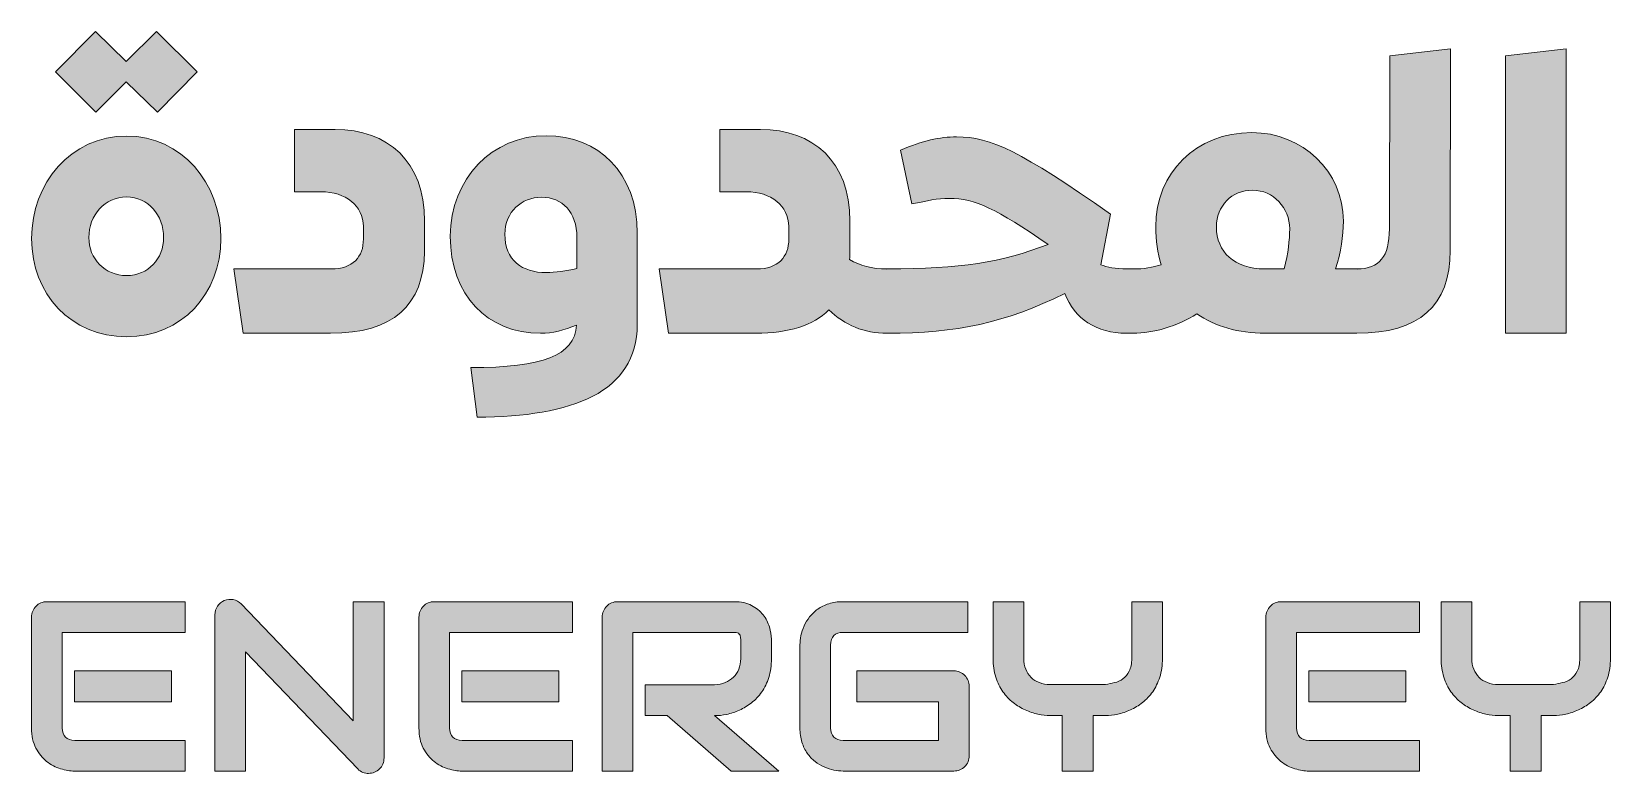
# Model space of a CAD drawing. Header units: millimetres. Extents: x 81 to 1251, y -181 to -29.
# Drawn here: x 1005.3 to 1064.4, y -120.3 to -92.5 of the extents above; entities that cross this region are included whole.
import ezdxf

# ---------------------------------------------------------------- set-up
doc = ezdxf.new("R2010")
doc.units = ezdxf.units.MM
doc.header["$MEASUREMENT"] = 0
doc.layers.add('Layer 1', color=7, linetype='Continuous', lineweight=0)

# ---------------------------------------------------------------- blocks, each defined once
blk = doc.blocks.new('Block_11')
at = {"layer": 'Layer 1', "true_color": 0x00b9ad, "transparency": 33554687}
h = blk.add_hatch(color=122, dxfattribs=at)
h.dxf.hatch_style = 2
edge = h.paths.add_edge_path()
edge.add_spline(control_points=[(1005.672, -113.878), (1005.601, -113.908), (1005.54, -113.949), (1005.489, -114.002), (1005.437, -114.055), (1005.396, -114.117), (1005.367, -114.187), (1005.337, -114.258), (1005.323, -114.333), (1005.323, -114.412), (1005.323, -114.412), (1005.323, -118.552), (1005.323, -118.552), (1005.323, -118.849), (1005.376, -119.1), (1005.484, -119.304), (1005.591, -119.509), (1005.725, -119.675), (1005.885, -119.803), (1006.046, -119.931), (1006.22, -120.023), (1006.409, -120.079), (1006.596, -120.135), (1006.77, -120.163), (1006.929, -120.163), (1006.929, -120.163), (1011.069, -120.163), (1011.069, -120.163), (1011.069, -120.163), (1011.069, -119.016), (1011.069, -119.016), (1011.069, -119.016), (1006.938, -119.016), (1006.938, -119.016), (1006.785, -119.016), (1006.669, -118.976), (1006.589, -118.896), (1006.51, -118.817), (1006.471, -118.702), (1006.471, -118.552), (1006.471, -118.552), (1006.471, -114.982), (1006.471, -114.982), (1006.471, -114.982), (1011.069, -114.982), (1011.069, -114.982), (1011.069, -114.982), (1011.069, -113.834), (1011.069, -113.834), (1011.069, -113.834), (1005.901, -113.834), (1005.901, -113.834), (1005.819, -113.834), (1005.742, -113.849), (1005.672, -113.878)], knot_values=[0, 0, 0, 0, 1, 1, 1, 2, 2, 2, 3, 3, 3, 4, 4, 4, 5, 5, 5, 6, 6, 6, 7, 7, 7, 8, 8, 8, 9, 9, 9, 10, 10, 10, 11, 11, 11, 12, 12, 12, 13, 13, 13, 14, 14, 14, 15, 15, 15, 16, 16, 16, 17, 17, 17, 18, 18, 18, 18], degree=3, periodic=0)
h = blk.add_hatch(color=122, dxfattribs=at)
h.dxf.hatch_style = 2
edge = h.paths.add_edge_path()
edge.add_spline(control_points=[(1017.353, -118.292), (1017.353, -118.292), (1013.161, -113.918), (1013.161, -113.918), (1013.079, -113.833), (1012.98, -113.779), (1012.865, -113.757), (1012.751, -113.735), (1012.639, -113.746), (1012.53, -113.79), (1012.427, -113.837), (1012.343, -113.909), (1012.276, -114.004), (1012.21, -114.1), (1012.177, -114.207), (1012.177, -114.324), (1012.177, -114.324), (1012.177, -120.163), (1012.177, -120.163), (1012.177, -120.163), (1013.325, -120.163), (1013.325, -120.163), (1013.325, -120.163), (1013.325, -115.706), (1013.325, -115.706), (1013.325, -115.706), (1017.517, -120.083), (1017.517, -120.083), (1017.573, -120.142), (1017.637, -120.185), (1017.709, -120.211), (1017.781, -120.238), (1017.853, -120.251), (1017.923, -120.251), (1018.002, -120.251), (1018.078, -120.236), (1018.148, -120.207), (1018.219, -120.178), (1018.28, -120.137), (1018.332, -120.086), (1018.383, -120.034), (1018.424, -119.973), (1018.455, -119.902), (1018.486, -119.832), (1018.501, -119.755), (1018.501, -119.673), (1018.501, -119.673), (1018.501, -113.834), (1018.501, -113.834), (1018.501, -113.834), (1017.353, -113.834), (1017.353, -113.834), (1017.353, -113.834), (1017.353, -118.292), (1017.353, -118.292)], knot_values=[0, 0, 0, 0, 1, 1, 1, 2, 2, 2, 3, 3, 3, 4, 4, 4, 5, 5, 5, 6, 6, 6, 7, 7, 7, 8, 8, 8, 9, 9, 9, 10, 10, 10, 11, 11, 11, 12, 12, 12, 13, 13, 13, 14, 14, 14, 15, 15, 15, 16, 16, 16, 17, 17, 17, 18, 18, 18, 18], degree=3, periodic=0)
h = blk.add_hatch(color=122, dxfattribs=at)
h.dxf.hatch_style = 2
edge = h.paths.add_edge_path()
edge.add_spline(control_points=[(1020.157, -113.878), (1020.086, -113.908), (1020.025, -113.949), (1019.973, -114.002), (1019.921, -114.055), (1019.881, -114.117), (1019.851, -114.187), (1019.822, -114.258), (1019.807, -114.333), (1019.807, -114.412), (1019.807, -114.412), (1019.807, -118.552), (1019.807, -118.552), (1019.807, -118.849), (1019.861, -119.1), (1019.969, -119.304), (1020.076, -119.509), (1020.21, -119.675), (1020.37, -119.803), (1020.531, -119.931), (1020.705, -120.023), (1020.893, -120.079), (1021.081, -120.135), (1021.255, -120.163), (1021.414, -120.163), (1021.414, -120.163), (1025.554, -120.163), (1025.554, -120.163), (1025.554, -120.163), (1025.554, -119.016), (1025.554, -119.016), (1025.554, -119.016), (1021.423, -119.016), (1021.423, -119.016), (1021.27, -119.016), (1021.153, -118.976), (1021.074, -118.896), (1020.995, -118.817), (1020.955, -118.702), (1020.955, -118.552), (1020.955, -118.552), (1020.955, -114.982), (1020.955, -114.982), (1020.955, -114.982), (1025.554, -114.982), (1025.554, -114.982), (1025.554, -114.982), (1025.554, -113.834), (1025.554, -113.834), (1025.554, -113.834), (1020.385, -113.834), (1020.385, -113.834), (1020.303, -113.834), (1020.226, -113.849), (1020.157, -113.878)], knot_values=[0, 0, 0, 0, 1, 1, 1, 2, 2, 2, 3, 3, 3, 4, 4, 4, 5, 5, 5, 6, 6, 6, 7, 7, 7, 8, 8, 8, 9, 9, 9, 10, 10, 10, 11, 11, 11, 12, 12, 12, 13, 13, 13, 14, 14, 14, 15, 15, 15, 16, 16, 16, 17, 17, 17, 18, 18, 18, 18], degree=3, periodic=0)
h = blk.add_hatch(color=122, dxfattribs=at)
h.dxf.hatch_style = 2
edge = h.paths.add_edge_path()
edge.add_spline(control_points=[(1031.315, -118.044), (1031.475, -118.012), (1031.634, -117.96), (1031.792, -117.888), (1031.948, -117.816), (1032.1, -117.724), (1032.243, -117.612), (1032.388, -117.5), (1032.515, -117.366), (1032.625, -117.208), (1032.735, -117.051), (1032.823, -116.869), (1032.888, -116.663), (1032.953, -116.457), (1032.985, -116.223), (1032.985, -115.961), (1032.985, -115.961), (1032.985, -115.229), (1032.985, -115.229), (1032.985, -115.088), (1032.961, -114.936), (1032.912, -114.775), (1032.864, -114.613), (1032.784, -114.462), (1032.674, -114.322), (1032.564, -114.182), (1032.42, -114.066), (1032.243, -113.973), (1032.067, -113.881), (1031.851, -113.834), (1031.595, -113.834), (1031.595, -113.834), (1027.239, -113.834), (1027.239, -113.834), (1027.157, -113.834), (1027.081, -113.849), (1027.01, -113.878), (1026.939, -113.908), (1026.878, -113.949), (1026.827, -114.002), (1026.775, -114.055), (1026.734, -114.117), (1026.705, -114.187), (1026.675, -114.258), (1026.661, -114.333), (1026.661, -114.412), (1026.661, -114.412), (1026.661, -120.163), (1026.661, -120.163), (1026.661, -120.163), (1027.809, -120.163), (1027.809, -120.163), (1027.809, -120.163), (1027.809, -114.982), (1027.809, -114.982), (1027.809, -114.982), (1031.595, -114.982), (1031.595, -114.982), (1031.618, -114.982), (1031.644, -114.983), (1031.672, -114.986), (1031.7, -114.989), (1031.726, -114.999), (1031.751, -115.015), (1031.777, -115.031), (1031.797, -115.056), (1031.813, -115.09), (1031.83, -115.124), (1031.837, -115.173), (1031.837, -115.238), (1031.837, -115.238), (1031.837, -115.961), (1031.837, -115.961), (1031.837, -116.112), (1031.814, -116.245), (1031.767, -116.361), (1031.72, -116.477), (1031.653, -116.577), (1031.566, -116.659), (1031.48, -116.741), (1031.376, -116.807), (1031.258, -116.855), (1031.138, -116.904), (1031.007, -116.934), (1030.862, -116.946), (1030.862, -116.946), (1028.267, -116.946), (1028.267, -116.946), (1028.267, -116.946), (1028.267, -118.093), (1028.267, -118.093), (1028.267, -118.093), (1029.093, -118.093), (1029.093, -118.093), (1029.093, -118.093), (1031.485, -120.163), (1031.485, -120.163), (1031.485, -120.163), (1033.259, -120.163), (1033.259, -120.163), (1033.259, -120.163), (1030.862, -118.093), (1030.862, -118.093), (1031.004, -118.093), (1031.154, -118.077), (1031.315, -118.044)], knot_values=[0, 0, 0, 0, 1, 1, 1, 2, 2, 2, 3, 3, 3, 4, 4, 4, 5, 5, 5, 6, 6, 6, 7, 7, 7, 8, 8, 8, 9, 9, 9, 10, 10, 10, 11, 11, 11, 12, 12, 12, 13, 13, 13, 14, 14, 14, 15, 15, 15, 16, 16, 16, 17, 17, 17, 18, 18, 18, 19, 19, 19, 20, 20, 20, 21, 21, 21, 22, 22, 22, 23, 23, 23, 24, 24, 24, 25, 25, 25, 26, 26, 26, 27, 27, 27, 28, 28, 28, 29, 29, 29, 30, 30, 30, 31, 31, 31, 32, 32, 32, 33, 33, 33, 34, 34, 34, 35, 35, 35, 35], degree=3, periodic=0)
h = blk.add_hatch(color=122, dxfattribs=at)
h.dxf.hatch_style = 2
edge = h.paths.add_edge_path()
edge.add_spline(control_points=[(1040.216, -116.592), (1040.165, -116.54), (1040.104, -116.498), (1040.033, -116.467), (1039.962, -116.436), (1039.885, -116.421), (1039.803, -116.421), (1039.803, -116.421), (1036.18, -116.421), (1036.18, -116.421), (1036.18, -116.421), (1036.18, -117.577), (1036.18, -117.577), (1036.18, -117.577), (1039.234, -117.577), (1039.234, -117.577), (1039.234, -117.577), (1039.234, -119.016), (1039.234, -119.016), (1039.234, -119.016), (1035.664, -119.016), (1035.664, -119.016), (1035.517, -119.016), (1035.403, -118.975), (1035.322, -118.894), (1035.241, -118.813), (1035.201, -118.699), (1035.201, -118.552), (1035.201, -118.552), (1035.201, -115.454), (1035.201, -115.454), (1035.201, -115.298), (1035.24, -115.18), (1035.32, -115.101), (1035.399, -115.021), (1035.514, -114.982), (1035.664, -114.982), (1035.664, -114.982), (1040.329, -114.982), (1040.329, -114.982), (1040.329, -114.982), (1040.329, -113.834), (1040.329, -113.834), (1040.329, -113.834), (1035.664, -113.834), (1035.664, -113.834), (1035.467, -113.834), (1035.29, -113.859), (1035.134, -113.909), (1034.978, -113.959), (1034.841, -114.026), (1034.722, -114.11), (1034.602, -114.194), (1034.501, -114.291), (1034.415, -114.399), (1034.33, -114.508), (1034.261, -114.622), (1034.207, -114.741), (1034.154, -114.86), (1034.116, -114.981), (1034.091, -115.103), (1034.066, -115.225), (1034.053, -115.339), (1034.053, -115.445), (1034.053, -115.445), (1034.053, -118.552), (1034.053, -118.552), (1034.053, -118.749), (1034.078, -118.926), (1034.128, -119.084), (1034.179, -119.241), (1034.245, -119.38), (1034.329, -119.499), (1034.413, -119.618), (1034.509, -119.719), (1034.618, -119.803), (1034.727, -119.887), (1034.841, -119.956), (1034.96, -120.008), (1035.079, -120.061), (1035.2, -120.1), (1035.322, -120.125), (1035.444, -120.15), (1035.558, -120.163), (1035.664, -120.163), (1035.664, -120.163), (1039.803, -120.163), (1039.803, -120.163), (1039.885, -120.163), (1039.962, -120.148), (1040.033, -120.119), (1040.104, -120.089), (1040.165, -120.049), (1040.216, -119.997), (1040.267, -119.946), (1040.308, -119.885), (1040.337, -119.814), (1040.367, -119.744), (1040.381, -119.667), (1040.381, -119.584), (1040.381, -119.584), (1040.381, -116.998), (1040.381, -116.998), (1040.381, -116.919), (1040.367, -116.845), (1040.337, -116.776), (1040.308, -116.707), (1040.267, -116.646), (1040.216, -116.592)], knot_values=[0, 0, 0, 0, 1, 1, 1, 2, 2, 2, 3, 3, 3, 4, 4, 4, 5, 5, 5, 6, 6, 6, 7, 7, 7, 8, 8, 8, 9, 9, 9, 10, 10, 10, 11, 11, 11, 12, 12, 12, 13, 13, 13, 14, 14, 14, 15, 15, 15, 16, 16, 16, 17, 17, 17, 18, 18, 18, 19, 19, 19, 20, 20, 20, 21, 21, 21, 22, 22, 22, 23, 23, 23, 24, 24, 24, 25, 25, 25, 26, 26, 26, 27, 27, 27, 28, 28, 28, 29, 29, 29, 30, 30, 30, 31, 31, 31, 32, 32, 32, 33, 33, 33, 34, 34, 34, 35, 35, 35, 36, 36, 36, 36], degree=3, periodic=0)
h = blk.add_hatch(color=122, dxfattribs=at)
h.dxf.hatch_style = 2
edge = h.paths.add_edge_path()
edge.add_spline(control_points=[(1046.458, -115.952), (1046.458, -116.153), (1046.428, -116.313), (1046.365, -116.434), (1046.303, -116.554), (1046.226, -116.648), (1046.132, -116.716), (1046.037, -116.784), (1045.933, -116.832), (1045.818, -116.86), (1045.703, -116.887), (1045.592, -116.91), (1045.483, -116.928), (1045.483, -116.928), (1043.413, -116.928), (1043.413, -116.928), (1043.263, -116.928), (1043.127, -116.905), (1043.005, -116.86), (1042.882, -116.814), (1042.779, -116.749), (1042.694, -116.663), (1042.608, -116.578), (1042.542, -116.476), (1042.495, -116.357), (1042.448, -116.237), (1042.425, -116.103), (1042.425, -115.952), (1042.425, -115.952), (1042.425, -113.834), (1042.425, -113.834), (1042.425, -113.834), (1041.277, -113.834), (1041.277, -113.834), (1041.277, -113.834), (1041.277, -115.952), (1041.277, -115.952), (1041.277, -116.212), (1041.311, -116.445), (1041.377, -116.652), (1041.443, -116.86), (1041.531, -117.042), (1041.641, -117.199), (1041.752, -117.357), (1041.879, -117.491), (1042.023, -117.603), (1042.167, -117.715), (1042.318, -117.807), (1042.475, -117.879), (1042.633, -117.951), (1042.792, -118.003), (1042.952, -118.036), (1043.112, -118.068), (1043.263, -118.084), (1043.404, -118.084), (1043.404, -118.084), (1043.863, -118.084), (1043.863, -118.084), (1043.863, -118.084), (1043.863, -120.163), (1043.863, -120.163), (1043.863, -120.163), (1045.019, -120.163), (1045.019, -120.163), (1045.019, -120.163), (1045.019, -118.084), (1045.019, -118.084), (1045.019, -118.084), (1045.483, -118.084), (1045.483, -118.084), (1045.624, -118.084), (1045.775, -118.068), (1045.935, -118.036), (1046.095, -118.003), (1046.254, -117.951), (1046.41, -117.879), (1046.566, -117.807), (1046.716, -117.715), (1046.862, -117.603), (1047.007, -117.491), (1047.135, -117.357), (1047.243, -117.199), (1047.353, -117.042), (1047.44, -116.86), (1047.507, -116.654), (1047.573, -116.448), (1047.606, -116.214), (1047.606, -115.952), (1047.606, -115.952), (1047.606, -113.834), (1047.606, -113.834), (1047.606, -113.834), (1046.458, -113.834), (1046.458, -113.834), (1046.458, -113.834), (1046.458, -115.952), (1046.458, -115.952)], knot_values=[0, 0, 0, 0, 1, 1, 1, 2, 2, 2, 3, 3, 3, 4, 4, 4, 5, 5, 5, 6, 6, 6, 7, 7, 7, 8, 8, 8, 9, 9, 9, 10, 10, 10, 11, 11, 11, 12, 12, 12, 13, 13, 13, 14, 14, 14, 15, 15, 15, 16, 16, 16, 17, 17, 17, 18, 18, 18, 19, 19, 19, 20, 20, 20, 21, 21, 21, 22, 22, 22, 23, 23, 23, 24, 24, 24, 25, 25, 25, 26, 26, 26, 27, 27, 27, 28, 28, 28, 29, 29, 29, 30, 30, 30, 31, 31, 31, 32, 32, 32, 32], degree=3, periodic=0)
h = blk.add_hatch(color=122, dxfattribs=at)
h.dxf.hatch_style = 2
edge = h.paths.add_edge_path()
edge.add_spline(control_points=[(1051.825, -113.878), (1051.754, -113.908), (1051.693, -113.949), (1051.642, -114.002), (1051.59, -114.055), (1051.549, -114.117), (1051.52, -114.187), (1051.49, -114.258), (1051.475, -114.333), (1051.475, -114.412), (1051.475, -114.412), (1051.475, -118.552), (1051.475, -118.552), (1051.475, -118.849), (1051.529, -119.1), (1051.637, -119.304), (1051.744, -119.509), (1051.878, -119.675), (1052.038, -119.803), (1052.199, -119.931), (1052.373, -120.023), (1052.561, -120.079), (1052.749, -120.135), (1052.923, -120.163), (1053.082, -120.163), (1053.082, -120.163), (1057.222, -120.163), (1057.222, -120.163), (1057.222, -120.163), (1057.222, -119.016), (1057.222, -119.016), (1057.222, -119.016), (1053.091, -119.016), (1053.091, -119.016), (1052.938, -119.016), (1052.821, -118.976), (1052.742, -118.896), (1052.663, -118.817), (1052.624, -118.702), (1052.624, -118.552), (1052.624, -118.552), (1052.624, -114.982), (1052.624, -114.982), (1052.624, -114.982), (1057.222, -114.982), (1057.222, -114.982), (1057.222, -114.982), (1057.222, -113.834), (1057.222, -113.834), (1057.222, -113.834), (1052.054, -113.834), (1052.054, -113.834), (1051.971, -113.834), (1051.895, -113.849), (1051.825, -113.878)], knot_values=[0, 0, 0, 0, 1, 1, 1, 2, 2, 2, 3, 3, 3, 4, 4, 4, 5, 5, 5, 6, 6, 6, 7, 7, 7, 8, 8, 8, 9, 9, 9, 10, 10, 10, 11, 11, 11, 12, 12, 12, 13, 13, 13, 14, 14, 14, 15, 15, 15, 16, 16, 16, 17, 17, 17, 18, 18, 18, 18], degree=3, periodic=0)
h = blk.add_hatch(color=122, dxfattribs=at)
h.dxf.hatch_style = 2
edge = h.paths.add_edge_path()
edge.add_spline(control_points=[(1063.21, -115.952), (1063.21, -116.153), (1063.18, -116.313), (1063.118, -116.434), (1063.055, -116.554), (1062.978, -116.648), (1062.884, -116.716), (1062.789, -116.784), (1062.685, -116.832), (1062.57, -116.86), (1062.455, -116.887), (1062.344, -116.91), (1062.235, -116.928), (1062.235, -116.928), (1060.165, -116.928), (1060.165, -116.928), (1060.015, -116.928), (1059.879, -116.905), (1059.757, -116.86), (1059.635, -116.814), (1059.531, -116.749), (1059.446, -116.663), (1059.361, -116.578), (1059.295, -116.476), (1059.247, -116.357), (1059.2, -116.237), (1059.177, -116.103), (1059.177, -115.952), (1059.177, -115.952), (1059.177, -113.834), (1059.177, -113.834), (1059.177, -113.834), (1058.029, -113.834), (1058.029, -113.834), (1058.029, -113.834), (1058.029, -115.952), (1058.029, -115.952), (1058.029, -116.212), (1058.063, -116.445), (1058.129, -116.652), (1058.195, -116.86), (1058.283, -117.042), (1058.393, -117.199), (1058.504, -117.357), (1058.631, -117.491), (1058.775, -117.603), (1058.919, -117.715), (1059.07, -117.807), (1059.227, -117.879), (1059.385, -117.951), (1059.544, -118.003), (1059.704, -118.036), (1059.864, -118.068), (1060.015, -118.084), (1060.156, -118.084), (1060.156, -118.084), (1060.615, -118.084), (1060.615, -118.084), (1060.615, -118.084), (1060.615, -120.163), (1060.615, -120.163), (1060.615, -120.163), (1061.772, -120.163), (1061.772, -120.163), (1061.772, -120.163), (1061.772, -118.084), (1061.772, -118.084), (1061.772, -118.084), (1062.235, -118.084), (1062.235, -118.084), (1062.376, -118.084), (1062.527, -118.068), (1062.687, -118.036), (1062.847, -118.003), (1063.006, -117.951), (1063.162, -117.879), (1063.318, -117.807), (1063.468, -117.715), (1063.614, -117.603), (1063.759, -117.491), (1063.887, -117.357), (1063.995, -117.199), (1064.105, -117.042), (1064.192, -116.86), (1064.259, -116.654), (1064.325, -116.448), (1064.358, -116.214), (1064.358, -115.952), (1064.358, -115.952), (1064.358, -113.834), (1064.358, -113.834), (1064.358, -113.834), (1063.21, -113.834), (1063.21, -113.834), (1063.21, -113.834), (1063.21, -115.952), (1063.21, -115.952)], knot_values=[0, 0, 0, 0, 1, 1, 1, 2, 2, 2, 3, 3, 3, 4, 4, 4, 5, 5, 5, 6, 6, 6, 7, 7, 7, 8, 8, 8, 9, 9, 9, 10, 10, 10, 11, 11, 11, 12, 12, 12, 13, 13, 13, 14, 14, 14, 15, 15, 15, 16, 16, 16, 17, 17, 17, 18, 18, 18, 19, 19, 19, 20, 20, 20, 21, 21, 21, 22, 22, 22, 23, 23, 23, 24, 24, 24, 25, 25, 25, 26, 26, 26, 27, 27, 27, 28, 28, 28, 29, 29, 29, 30, 30, 30, 31, 31, 31, 32, 32, 32, 32], degree=3, periodic=0)
h = blk.add_hatch(color=122, dxfattribs=at)
h.dxf.hatch_style = 2
h.paths.add_polyline_path([(1010.552, -117.577), (1010.552, -116.421), (1006.929, -116.421), (1006.929, -117.577)])
h = blk.add_hatch(color=122, dxfattribs=at)
h.dxf.hatch_style = 2
h.paths.add_polyline_path([(1025.037, -117.577), (1025.037, -116.421), (1021.414, -116.421), (1021.414, -117.577)])
h = blk.add_hatch(color=122, dxfattribs=at)
h.dxf.hatch_style = 2
h.paths.add_polyline_path([(1056.705, -117.577), (1056.705, -116.421), (1053.082, -116.421), (1053.082, -117.577)])
at = {"layer": 'Layer 1'}
for points in [[(1010.552, -117.577), (1010.552, -116.421), (1006.929, -116.421), (1006.929, -117.577)], [(1025.037, -117.577), (1025.037, -116.421), (1021.414, -116.421), (1021.414, -117.577)], [(1056.705, -117.577), (1056.705, -116.421), (1053.082, -116.421), (1053.082, -117.577)]]:
    blk.add_lwpolyline(points, close=True, dxfattribs=at)
for points, knots in [([(1005.672, -113.878), (1005.601, -113.908), (1005.54, -113.949), (1005.489, -114.002), (1005.437, -114.055), (1005.396, -114.117), (1005.367, -114.187), (1005.337, -114.258), (1005.323, -114.333), (1005.323, -114.412), (1005.323, -114.412), (1005.323, -118.552), (1005.323, -118.552), (1005.323, -118.849), (1005.376, -119.1), (1005.484, -119.304), (1005.591, -119.509), (1005.725, -119.675), (1005.885, -119.803), (1006.046, -119.931), (1006.22, -120.023), (1006.409, -120.079), (1006.596, -120.135), (1006.77, -120.163), (1006.929, -120.163), (1006.929, -120.163), (1011.069, -120.163), (1011.069, -120.163), (1011.069, -120.163), (1011.069, -119.016), (1011.069, -119.016), (1011.069, -119.016), (1006.938, -119.016), (1006.938, -119.016), (1006.785, -119.016), (1006.669, -118.976), (1006.589, -118.896), (1006.51, -118.817), (1006.471, -118.702), (1006.471, -118.552), (1006.471, -118.552), (1006.471, -114.982), (1006.471, -114.982), (1006.471, -114.982), (1011.069, -114.982), (1011.069, -114.982), (1011.069, -114.982), (1011.069, -113.834), (1011.069, -113.834), (1011.069, -113.834), (1005.901, -113.834), (1005.901, -113.834), (1005.819, -113.834), (1005.742, -113.849), (1005.672, -113.878)], [0, 0, 0, 0, 1, 1, 1, 2, 2, 2, 3, 3, 3, 4, 4, 4, 5, 5, 5, 6, 6, 6, 7, 7, 7, 8, 8, 8, 9, 9, 9, 10, 10, 10, 11, 11, 11, 12, 12, 12, 13, 13, 13, 14, 14, 14, 15, 15, 15, 16, 16, 16, 17, 17, 17, 18, 18, 18, 18]), ([(1017.353, -118.292), (1017.353, -118.292), (1013.161, -113.918), (1013.161, -113.918), (1013.079, -113.833), (1012.98, -113.779), (1012.865, -113.757), (1012.751, -113.735), (1012.639, -113.746), (1012.53, -113.79), (1012.427, -113.837), (1012.343, -113.909), (1012.276, -114.004), (1012.21, -114.1), (1012.177, -114.207), (1012.177, -114.324), (1012.177, -114.324), (1012.177, -120.163), (1012.177, -120.163), (1012.177, -120.163), (1013.325, -120.163), (1013.325, -120.163), (1013.325, -120.163), (1013.325, -115.706), (1013.325, -115.706), (1013.325, -115.706), (1017.517, -120.083), (1017.517, -120.083), (1017.573, -120.142), (1017.637, -120.185), (1017.709, -120.211), (1017.781, -120.238), (1017.853, -120.251), (1017.923, -120.251), (1018.002, -120.251), (1018.078, -120.236), (1018.148, -120.207), (1018.219, -120.178), (1018.28, -120.137), (1018.332, -120.086), (1018.383, -120.034), (1018.424, -119.973), (1018.455, -119.902), (1018.486, -119.832), (1018.501, -119.755), (1018.501, -119.673), (1018.501, -119.673), (1018.501, -113.834), (1018.501, -113.834), (1018.501, -113.834), (1017.353, -113.834), (1017.353, -113.834), (1017.353, -113.834), (1017.353, -118.292), (1017.353, -118.292)], [0, 0, 0, 0, 1, 1, 1, 2, 2, 2, 3, 3, 3, 4, 4, 4, 5, 5, 5, 6, 6, 6, 7, 7, 7, 8, 8, 8, 9, 9, 9, 10, 10, 10, 11, 11, 11, 12, 12, 12, 13, 13, 13, 14, 14, 14, 15, 15, 15, 16, 16, 16, 17, 17, 17, 18, 18, 18, 18]), ([(1020.157, -113.878), (1020.086, -113.908), (1020.025, -113.949), (1019.973, -114.002), (1019.921, -114.055), (1019.881, -114.117), (1019.851, -114.187), (1019.822, -114.258), (1019.807, -114.333), (1019.807, -114.412), (1019.807, -114.412), (1019.807, -118.552), (1019.807, -118.552), (1019.807, -118.849), (1019.861, -119.1), (1019.969, -119.304), (1020.076, -119.509), (1020.21, -119.675), (1020.37, -119.803), (1020.531, -119.931), (1020.705, -120.023), (1020.893, -120.079), (1021.081, -120.135), (1021.255, -120.163), (1021.414, -120.163), (1021.414, -120.163), (1025.554, -120.163), (1025.554, -120.163), (1025.554, -120.163), (1025.554, -119.016), (1025.554, -119.016), (1025.554, -119.016), (1021.423, -119.016), (1021.423, -119.016), (1021.27, -119.016), (1021.153, -118.976), (1021.074, -118.896), (1020.995, -118.817), (1020.955, -118.702), (1020.955, -118.552), (1020.955, -118.552), (1020.955, -114.982), (1020.955, -114.982), (1020.955, -114.982), (1025.554, -114.982), (1025.554, -114.982), (1025.554, -114.982), (1025.554, -113.834), (1025.554, -113.834), (1025.554, -113.834), (1020.385, -113.834), (1020.385, -113.834), (1020.303, -113.834), (1020.226, -113.849), (1020.157, -113.878)], [0, 0, 0, 0, 1, 1, 1, 2, 2, 2, 3, 3, 3, 4, 4, 4, 5, 5, 5, 6, 6, 6, 7, 7, 7, 8, 8, 8, 9, 9, 9, 10, 10, 10, 11, 11, 11, 12, 12, 12, 13, 13, 13, 14, 14, 14, 15, 15, 15, 16, 16, 16, 17, 17, 17, 18, 18, 18, 18]), ([(1031.315, -118.044), (1031.475, -118.012), (1031.634, -117.96), (1031.792, -117.888), (1031.948, -117.816), (1032.1, -117.724), (1032.243, -117.612), (1032.388, -117.5), (1032.515, -117.366), (1032.625, -117.208), (1032.735, -117.051), (1032.823, -116.869), (1032.888, -116.663), (1032.953, -116.457), (1032.985, -116.223), (1032.985, -115.961), (1032.985, -115.961), (1032.985, -115.229), (1032.985, -115.229), (1032.985, -115.088), (1032.961, -114.936), (1032.912, -114.775), (1032.864, -114.613), (1032.784, -114.462), (1032.674, -114.322), (1032.564, -114.182), (1032.42, -114.066), (1032.243, -113.973), (1032.067, -113.881), (1031.851, -113.834), (1031.595, -113.834), (1031.595, -113.834), (1027.239, -113.834), (1027.239, -113.834), (1027.157, -113.834), (1027.081, -113.849), (1027.01, -113.878), (1026.939, -113.908), (1026.878, -113.949), (1026.827, -114.002), (1026.775, -114.055), (1026.734, -114.117), (1026.705, -114.187), (1026.675, -114.258), (1026.661, -114.333), (1026.661, -114.412), (1026.661, -114.412), (1026.661, -120.163), (1026.661, -120.163), (1026.661, -120.163), (1027.809, -120.163), (1027.809, -120.163), (1027.809, -120.163), (1027.809, -114.982), (1027.809, -114.982), (1027.809, -114.982), (1031.595, -114.982), (1031.595, -114.982), (1031.618, -114.982), (1031.644, -114.983), (1031.672, -114.986), (1031.7, -114.989), (1031.726, -114.999), (1031.751, -115.015), (1031.777, -115.031), (1031.797, -115.056), (1031.813, -115.09), (1031.83, -115.124), (1031.837, -115.173), (1031.837, -115.238), (1031.837, -115.238), (1031.837, -115.961), (1031.837, -115.961), (1031.837, -116.112), (1031.814, -116.245), (1031.767, -116.361), (1031.72, -116.477), (1031.653, -116.577), (1031.566, -116.659), (1031.48, -116.741), (1031.376, -116.807), (1031.258, -116.855), (1031.138, -116.904), (1031.007, -116.934), (1030.862, -116.946), (1030.862, -116.946), (1028.267, -116.946), (1028.267, -116.946), (1028.267, -116.946), (1028.267, -118.093), (1028.267, -118.093), (1028.267, -118.093), (1029.093, -118.093), (1029.093, -118.093), (1029.093, -118.093), (1031.485, -120.163), (1031.485, -120.163), (1031.485, -120.163), (1033.259, -120.163), (1033.259, -120.163), (1033.259, -120.163), (1030.862, -118.093), (1030.862, -118.093), (1031.004, -118.093), (1031.154, -118.077), (1031.315, -118.044)], [0, 0, 0, 0, 1, 1, 1, 2, 2, 2, 3, 3, 3, 4, 4, 4, 5, 5, 5, 6, 6, 6, 7, 7, 7, 8, 8, 8, 9, 9, 9, 10, 10, 10, 11, 11, 11, 12, 12, 12, 13, 13, 13, 14, 14, 14, 15, 15, 15, 16, 16, 16, 17, 17, 17, 18, 18, 18, 19, 19, 19, 20, 20, 20, 21, 21, 21, 22, 22, 22, 23, 23, 23, 24, 24, 24, 25, 25, 25, 26, 26, 26, 27, 27, 27, 28, 28, 28, 29, 29, 29, 30, 30, 30, 31, 31, 31, 32, 32, 32, 33, 33, 33, 34, 34, 34, 35, 35, 35, 35]), ([(1040.216, -116.592), (1040.165, -116.54), (1040.104, -116.498), (1040.033, -116.467), (1039.962, -116.436), (1039.885, -116.421), (1039.803, -116.421), (1039.803, -116.421), (1036.18, -116.421), (1036.18, -116.421), (1036.18, -116.421), (1036.18, -117.577), (1036.18, -117.577), (1036.18, -117.577), (1039.234, -117.577), (1039.234, -117.577), (1039.234, -117.577), (1039.234, -119.016), (1039.234, -119.016), (1039.234, -119.016), (1035.664, -119.016), (1035.664, -119.016), (1035.517, -119.016), (1035.403, -118.975), (1035.322, -118.894), (1035.241, -118.813), (1035.201, -118.699), (1035.201, -118.552), (1035.201, -118.552), (1035.201, -115.454), (1035.201, -115.454), (1035.201, -115.298), (1035.24, -115.18), (1035.32, -115.101), (1035.399, -115.021), (1035.514, -114.982), (1035.664, -114.982), (1035.664, -114.982), (1040.329, -114.982), (1040.329, -114.982), (1040.329, -114.982), (1040.329, -113.834), (1040.329, -113.834), (1040.329, -113.834), (1035.664, -113.834), (1035.664, -113.834), (1035.467, -113.834), (1035.29, -113.859), (1035.134, -113.909), (1034.978, -113.959), (1034.841, -114.026), (1034.722, -114.11), (1034.602, -114.194), (1034.501, -114.291), (1034.415, -114.399), (1034.33, -114.508), (1034.261, -114.622), (1034.207, -114.741), (1034.154, -114.86), (1034.116, -114.981), (1034.091, -115.103), (1034.066, -115.225), (1034.053, -115.339), (1034.053, -115.445), (1034.053, -115.445), (1034.053, -118.552), (1034.053, -118.552), (1034.053, -118.749), (1034.078, -118.926), (1034.128, -119.084), (1034.179, -119.241), (1034.245, -119.38), (1034.329, -119.499), (1034.413, -119.618), (1034.509, -119.719), (1034.618, -119.803), (1034.727, -119.887), (1034.841, -119.956), (1034.96, -120.008), (1035.079, -120.061), (1035.2, -120.1), (1035.322, -120.125), (1035.444, -120.15), (1035.558, -120.163), (1035.664, -120.163), (1035.664, -120.163), (1039.803, -120.163), (1039.803, -120.163), (1039.885, -120.163), (1039.962, -120.148), (1040.033, -120.119), (1040.104, -120.089), (1040.165, -120.049), (1040.216, -119.997), (1040.267, -119.946), (1040.308, -119.885), (1040.337, -119.814), (1040.367, -119.744), (1040.381, -119.667), (1040.381, -119.584), (1040.381, -119.584), (1040.381, -116.998), (1040.381, -116.998), (1040.381, -116.919), (1040.367, -116.845), (1040.337, -116.776), (1040.308, -116.707), (1040.267, -116.646), (1040.216, -116.592)], [0, 0, 0, 0, 1, 1, 1, 2, 2, 2, 3, 3, 3, 4, 4, 4, 5, 5, 5, 6, 6, 6, 7, 7, 7, 8, 8, 8, 9, 9, 9, 10, 10, 10, 11, 11, 11, 12, 12, 12, 13, 13, 13, 14, 14, 14, 15, 15, 15, 16, 16, 16, 17, 17, 17, 18, 18, 18, 19, 19, 19, 20, 20, 20, 21, 21, 21, 22, 22, 22, 23, 23, 23, 24, 24, 24, 25, 25, 25, 26, 26, 26, 27, 27, 27, 28, 28, 28, 29, 29, 29, 30, 30, 30, 31, 31, 31, 32, 32, 32, 33, 33, 33, 34, 34, 34, 35, 35, 35, 36, 36, 36, 36]), ([(1046.458, -115.952), (1046.458, -116.153), (1046.428, -116.313), (1046.365, -116.434), (1046.303, -116.554), (1046.226, -116.648), (1046.132, -116.716), (1046.037, -116.784), (1045.933, -116.832), (1045.818, -116.86), (1045.703, -116.887), (1045.592, -116.91), (1045.483, -116.928), (1045.483, -116.928), (1043.413, -116.928), (1043.413, -116.928), (1043.263, -116.928), (1043.127, -116.905), (1043.005, -116.86), (1042.882, -116.814), (1042.779, -116.749), (1042.694, -116.663), (1042.608, -116.578), (1042.542, -116.476), (1042.495, -116.357), (1042.448, -116.237), (1042.425, -116.103), (1042.425, -115.952), (1042.425, -115.952), (1042.425, -113.834), (1042.425, -113.834), (1042.425, -113.834), (1041.277, -113.834), (1041.277, -113.834), (1041.277, -113.834), (1041.277, -115.952), (1041.277, -115.952), (1041.277, -116.212), (1041.311, -116.445), (1041.377, -116.652), (1041.443, -116.86), (1041.531, -117.042), (1041.641, -117.199), (1041.752, -117.357), (1041.879, -117.491), (1042.023, -117.603), (1042.167, -117.715), (1042.318, -117.807), (1042.475, -117.879), (1042.633, -117.951), (1042.792, -118.003), (1042.952, -118.036), (1043.112, -118.068), (1043.263, -118.084), (1043.404, -118.084), (1043.404, -118.084), (1043.863, -118.084), (1043.863, -118.084), (1043.863, -118.084), (1043.863, -120.163), (1043.863, -120.163), (1043.863, -120.163), (1045.019, -120.163), (1045.019, -120.163), (1045.019, -120.163), (1045.019, -118.084), (1045.019, -118.084), (1045.019, -118.084), (1045.483, -118.084), (1045.483, -118.084), (1045.624, -118.084), (1045.775, -118.068), (1045.935, -118.036), (1046.095, -118.003), (1046.254, -117.951), (1046.41, -117.879), (1046.566, -117.807), (1046.716, -117.715), (1046.862, -117.603), (1047.007, -117.491), (1047.135, -117.357), (1047.243, -117.199), (1047.353, -117.042), (1047.44, -116.86), (1047.507, -116.654), (1047.573, -116.448), (1047.606, -116.214), (1047.606, -115.952), (1047.606, -115.952), (1047.606, -113.834), (1047.606, -113.834), (1047.606, -113.834), (1046.458, -113.834), (1046.458, -113.834), (1046.458, -113.834), (1046.458, -115.952), (1046.458, -115.952)], [0, 0, 0, 0, 1, 1, 1, 2, 2, 2, 3, 3, 3, 4, 4, 4, 5, 5, 5, 6, 6, 6, 7, 7, 7, 8, 8, 8, 9, 9, 9, 10, 10, 10, 11, 11, 11, 12, 12, 12, 13, 13, 13, 14, 14, 14, 15, 15, 15, 16, 16, 16, 17, 17, 17, 18, 18, 18, 19, 19, 19, 20, 20, 20, 21, 21, 21, 22, 22, 22, 23, 23, 23, 24, 24, 24, 25, 25, 25, 26, 26, 26, 27, 27, 27, 28, 28, 28, 29, 29, 29, 30, 30, 30, 31, 31, 31, 32, 32, 32, 32]), ([(1051.825, -113.878), (1051.754, -113.908), (1051.693, -113.949), (1051.642, -114.002), (1051.59, -114.055), (1051.549, -114.117), (1051.52, -114.187), (1051.49, -114.258), (1051.475, -114.333), (1051.475, -114.412), (1051.475, -114.412), (1051.475, -118.552), (1051.475, -118.552), (1051.475, -118.849), (1051.529, -119.1), (1051.637, -119.304), (1051.744, -119.509), (1051.878, -119.675), (1052.038, -119.803), (1052.199, -119.931), (1052.373, -120.023), (1052.561, -120.079), (1052.749, -120.135), (1052.923, -120.163), (1053.082, -120.163), (1053.082, -120.163), (1057.222, -120.163), (1057.222, -120.163), (1057.222, -120.163), (1057.222, -119.016), (1057.222, -119.016), (1057.222, -119.016), (1053.091, -119.016), (1053.091, -119.016), (1052.938, -119.016), (1052.821, -118.976), (1052.742, -118.896), (1052.663, -118.817), (1052.624, -118.702), (1052.624, -118.552), (1052.624, -118.552), (1052.624, -114.982), (1052.624, -114.982), (1052.624, -114.982), (1057.222, -114.982), (1057.222, -114.982), (1057.222, -114.982), (1057.222, -113.834), (1057.222, -113.834), (1057.222, -113.834), (1052.054, -113.834), (1052.054, -113.834), (1051.971, -113.834), (1051.895, -113.849), (1051.825, -113.878)], [0, 0, 0, 0, 1, 1, 1, 2, 2, 2, 3, 3, 3, 4, 4, 4, 5, 5, 5, 6, 6, 6, 7, 7, 7, 8, 8, 8, 9, 9, 9, 10, 10, 10, 11, 11, 11, 12, 12, 12, 13, 13, 13, 14, 14, 14, 15, 15, 15, 16, 16, 16, 17, 17, 17, 18, 18, 18, 18]), ([(1063.21, -115.952), (1063.21, -116.153), (1063.18, -116.313), (1063.118, -116.434), (1063.055, -116.554), (1062.978, -116.648), (1062.884, -116.716), (1062.789, -116.784), (1062.685, -116.832), (1062.57, -116.86), (1062.455, -116.887), (1062.344, -116.91), (1062.235, -116.928), (1062.235, -116.928), (1060.165, -116.928), (1060.165, -116.928), (1060.015, -116.928), (1059.879, -116.905), (1059.757, -116.86), (1059.635, -116.814), (1059.531, -116.749), (1059.446, -116.663), (1059.361, -116.578), (1059.295, -116.476), (1059.247, -116.357), (1059.2, -116.237), (1059.177, -116.103), (1059.177, -115.952), (1059.177, -115.952), (1059.177, -113.834), (1059.177, -113.834), (1059.177, -113.834), (1058.029, -113.834), (1058.029, -113.834), (1058.029, -113.834), (1058.029, -115.952), (1058.029, -115.952), (1058.029, -116.212), (1058.063, -116.445), (1058.129, -116.652), (1058.195, -116.86), (1058.283, -117.042), (1058.393, -117.199), (1058.504, -117.357), (1058.631, -117.491), (1058.775, -117.603), (1058.919, -117.715), (1059.07, -117.807), (1059.227, -117.879), (1059.385, -117.951), (1059.544, -118.003), (1059.704, -118.036), (1059.864, -118.068), (1060.015, -118.084), (1060.156, -118.084), (1060.156, -118.084), (1060.615, -118.084), (1060.615, -118.084), (1060.615, -118.084), (1060.615, -120.163), (1060.615, -120.163), (1060.615, -120.163), (1061.772, -120.163), (1061.772, -120.163), (1061.772, -120.163), (1061.772, -118.084), (1061.772, -118.084), (1061.772, -118.084), (1062.235, -118.084), (1062.235, -118.084), (1062.376, -118.084), (1062.527, -118.068), (1062.687, -118.036), (1062.847, -118.003), (1063.006, -117.951), (1063.162, -117.879), (1063.318, -117.807), (1063.468, -117.715), (1063.614, -117.603), (1063.759, -117.491), (1063.887, -117.357), (1063.995, -117.199), (1064.105, -117.042), (1064.192, -116.86), (1064.259, -116.654), (1064.325, -116.448), (1064.358, -116.214), (1064.358, -115.952), (1064.358, -115.952), (1064.358, -113.834), (1064.358, -113.834), (1064.358, -113.834), (1063.21, -113.834), (1063.21, -113.834), (1063.21, -113.834), (1063.21, -115.952), (1063.21, -115.952)], [0, 0, 0, 0, 1, 1, 1, 2, 2, 2, 3, 3, 3, 4, 4, 4, 5, 5, 5, 6, 6, 6, 7, 7, 7, 8, 8, 8, 9, 9, 9, 10, 10, 10, 11, 11, 11, 12, 12, 12, 13, 13, 13, 14, 14, 14, 15, 15, 15, 16, 16, 16, 17, 17, 17, 18, 18, 18, 19, 19, 19, 20, 20, 20, 21, 21, 21, 22, 22, 22, 23, 23, 23, 24, 24, 24, 25, 25, 25, 26, 26, 26, 27, 27, 27, 28, 28, 28, 29, 29, 29, 30, 30, 30, 31, 31, 31, 32, 32, 32, 32])]:
    blk.add_open_spline(points, degree=3, knots=knots, dxfattribs=at)
blk = doc.blocks.new('Block_12')
at = {"layer": 'Layer 1', "true_color": 0x414042, "transparency": 33554687}
h = blk.add_hatch(color=250, dxfattribs=at)
h.dxf.hatch_style = 2
h.paths.add_polyline_path([(1008.862, -94.409), (1010.027, -95.545), (1011.513, -94.031), (1009.998, -92.53), (1008.862, -93.652), (1007.711, -92.53), (1006.211, -94.031), (1007.726, -95.545)])
h = blk.add_hatch(color=250, dxfattribs=at)
h.dxf.hatch_style = 2
edge = h.paths.add_edge_path()
edge.add_spline(control_points=[(1052.161, -101.401), (1052.161, -101.401), (1051.433, -101.401), (1051.433, -101.401), (1050.297, -101.401), (1049.627, -100.76), (1049.627, -99.828), (1049.627, -99.041), (1050.195, -98.458), (1050.982, -98.458), (1051.753, -98.458), (1052.365, -99.114), (1052.365, -99.9), (1052.365, -100.309), (1052.307, -100.804), (1052.161, -101.401)], knot_values=[0, 0, 0, 0, 1, 1, 1, 2, 2, 2, 3, 3, 3, 4, 4, 4, 5, 5, 5, 5], degree=3, periodic=0)
edge = h.paths.add_edge_path()
edge.add_spline(control_points=[(1056.093, -99.9), (1056.093, -100.935), (1055.714, -101.401), (1054.884, -101.401), (1054.881, -101.401), (1054.88, -101.403), (1054.877, -101.403), (1054.874, -101.403), (1054.873, -101.401), (1054.87, -101.401), (1054.87, -101.401), (1054.084, -101.401), (1054.084, -101.401), (1054.273, -100.76), (1054.375, -100.177), (1054.375, -99.609), (1054.375, -97.76), (1052.846, -96.303), (1050.952, -96.303), (1048.855, -96.303), (1047.355, -97.803), (1047.355, -99.828), (1047.355, -100.338), (1047.427, -100.804), (1047.559, -101.241), (1047.253, -101.343), (1046.903, -101.401), (1046.51, -101.401), (1046.51, -101.401), (1046.277, -101.401), (1046.277, -101.401), (1045.855, -101.386), (1045.535, -101.343), (1045.302, -101.241), (1045.302, -101.241), (1045.666, -99.347), (1045.666, -99.347), (1042.301, -97.002), (1041.194, -96.463), (1039.912, -96.463), (1039.286, -96.463), (1038.63, -96.609), (1037.815, -96.958), (1037.815, -96.958), (1038.237, -98.968), (1038.237, -98.968), (1038.834, -98.852), (1039.169, -98.764), (1039.635, -98.764), (1040.611, -98.764), (1041.384, -99.158), (1043.335, -100.483), (1041.588, -101.153), (1040.072, -101.401), (1037.32, -101.401), (1037.317, -101.401), (1037.315, -101.403), (1037.313, -101.403), (1037.31, -101.403), (1037.309, -101.401), (1037.306, -101.401), (1036.738, -101.401), (1036.301, -101.27), (1035.908, -101.051), (1035.923, -100.949), (1035.923, -100.847), (1035.923, -100.745), (1035.923, -100.745), (1035.923, -99.609), (1035.923, -99.609), (1035.923, -97.381), (1034.553, -96.186), (1032.572, -96.186), (1032.572, -96.186), (1031.058, -96.186), (1031.058, -96.186), (1031.058, -96.186), (1031.058, -98.517), (1031.058, -98.517), (1031.058, -98.517), (1032.048, -98.517), (1032.048, -98.517), (1032.98, -98.517), (1033.621, -99.041), (1033.636, -99.813), (1033.636, -99.813), (1033.636, -100.279), (1033.636, -100.279), (1033.636, -100.949), (1033.243, -101.401), (1032.426, -101.401), (1032.426, -101.401), (1028.785, -101.401), (1028.785, -101.401), (1028.785, -101.401), (1029.134, -103.804), (1029.134, -103.804), (1029.134, -103.804), (1032.398, -103.804), (1032.398, -103.804), (1033.636, -103.804), (1034.553, -103.513), (1035.136, -102.93), (1035.719, -103.498), (1036.461, -103.804), (1037.306, -103.804), (1037.309, -103.804), (1037.31, -103.801), (1037.313, -103.801), (1037.315, -103.801), (1037.317, -103.804), (1037.32, -103.804), (1039.927, -103.804), (1041.718, -103.411), (1043.962, -102.319), (1044.311, -103.251), (1045.141, -103.804), (1046.263, -103.804), (1046.263, -103.804), (1046.511, -103.804), (1046.511, -103.804), (1046.511, -103.804), (1046.511, -103.804), (1046.511, -103.804), (1047.268, -103.804), (1048.156, -103.542), (1048.899, -103.076), (1049.568, -103.542), (1050.442, -103.804), (1051.447, -103.804), (1051.447, -103.804), (1054.87, -103.804), (1054.87, -103.804), (1054.87, -103.804), (1054.87, -103.804), (1054.87, -103.804), (1057.215, -103.804), (1058.365, -102.77), (1058.365, -100.716), (1058.365, -100.716), (1058.38, -93.171), (1058.38, -93.171), (1058.38, -93.171), (1056.108, -93.433), (1056.108, -93.433), (1056.108, -93.433), (1056.093, -99.9), (1056.093, -99.9)], knot_values=[0, 0, 0, 0, 1, 1, 1, 2, 2, 2, 3, 3, 3, 4, 4, 4, 5, 5, 5, 6, 6, 6, 7, 7, 7, 8, 8, 8, 9, 9, 9, 10, 10, 10, 11, 11, 11, 12, 12, 12, 13, 13, 13, 14, 14, 14, 15, 15, 15, 16, 16, 16, 17, 17, 17, 18, 18, 18, 19, 19, 19, 20, 20, 20, 21, 21, 21, 22, 22, 22, 23, 23, 23, 24, 24, 24, 25, 25, 25, 26, 26, 26, 27, 27, 27, 28, 28, 28, 29, 29, 29, 30, 30, 30, 31, 31, 31, 32, 32, 32, 33, 33, 33, 34, 34, 34, 35, 35, 35, 36, 36, 36, 37, 37, 37, 38, 38, 38, 39, 39, 39, 40, 40, 40, 41, 41, 41, 42, 42, 42, 43, 43, 43, 44, 44, 44, 45, 45, 45, 46, 46, 46, 47, 47, 47, 48, 48, 48, 49, 49, 49, 49], degree=3, periodic=0)
h = blk.add_hatch(color=250, dxfattribs=at)
h.dxf.hatch_style = 2
h.paths.add_polyline_path([(1060.433, -103.804), (1062.706, -103.804), (1062.706, -93.171), (1060.433, -93.433)])
h = blk.add_hatch(color=250, dxfattribs=at)
h.dxf.hatch_style = 2
edge = h.paths.add_edge_path()
edge.add_spline(control_points=[(1016.668, -96.186), (1016.668, -96.186), (1015.154, -96.186), (1015.154, -96.186), (1015.154, -96.186), (1015.154, -98.517), (1015.154, -98.517), (1015.154, -98.517), (1016.144, -98.517), (1016.144, -98.517), (1017.076, -98.517), (1017.717, -99.041), (1017.732, -99.813), (1017.732, -99.813), (1017.732, -100.279), (1017.732, -100.279), (1017.732, -100.949), (1017.339, -101.401), (1016.522, -101.401), (1016.522, -101.401), (1012.881, -101.401), (1012.881, -101.401), (1012.881, -101.401), (1013.231, -103.804), (1013.231, -103.804), (1013.231, -103.804), (1016.494, -103.804), (1016.494, -103.804), (1018.838, -103.804), (1019.989, -102.755), (1020.019, -100.745), (1020.019, -100.745), (1020.019, -99.609), (1020.019, -99.609), (1020.019, -97.381), (1018.649, -96.186), (1016.668, -96.186)], knot_values=[0, 0, 0, 0, 1, 1, 1, 2, 2, 2, 3, 3, 3, 4, 4, 4, 5, 5, 5, 6, 6, 6, 7, 7, 7, 8, 8, 8, 9, 9, 9, 10, 10, 10, 11, 11, 11, 12, 12, 12, 12], degree=3, periodic=0)
h = blk.add_hatch(color=250, dxfattribs=at)
h.dxf.hatch_style = 2
edge = h.paths.add_edge_path()
edge.add_spline(control_points=[(1008.876, -101.649), (1008.06, -101.649), (1007.463, -101.022), (1007.463, -100.221), (1007.463, -99.405), (1008.06, -98.706), (1008.876, -98.706), (1009.678, -98.706), (1010.26, -99.405), (1010.26, -100.221), (1010.26, -101.022), (1009.678, -101.649), (1008.876, -101.649)], knot_values=[0, 0, 0, 0, 1, 1, 1, 2, 2, 2, 3, 3, 3, 4, 4, 4, 4], degree=3, periodic=0)
edge = h.paths.add_edge_path()
edge.add_spline(control_points=[(1008.876, -96.434), (1006.794, -96.434), (1005.323, -98.196), (1005.323, -100.265), (1005.323, -102.333), (1006.794, -103.935), (1008.876, -103.935), (1010.93, -103.935), (1012.401, -102.333), (1012.401, -100.265), (1012.401, -98.196), (1010.93, -96.434), (1008.876, -96.434)], knot_values=[0, 0, 0, 0, 1, 1, 1, 2, 2, 2, 3, 3, 3, 4, 4, 4, 4], degree=3, periodic=0)
h = blk.add_hatch(color=250, dxfattribs=at)
h.dxf.hatch_style = 2
edge = h.paths.add_edge_path()
edge.add_spline(control_points=[(1025.713, -101.386), (1025.305, -101.474), (1024.911, -101.532), (1024.562, -101.532), (1023.673, -101.547), (1023.018, -101.066), (1023.018, -100.104), (1023.018, -99.26), (1023.659, -98.721), (1024.387, -98.721), (1025.174, -98.721), (1025.713, -99.274), (1025.713, -100.221), (1025.713, -100.221), (1025.713, -101.386), (1025.713, -101.386)], knot_values=[0, 0, 0, 0, 1, 1, 1, 2, 2, 2, 3, 3, 3, 4, 4, 4, 5, 5, 5, 5], degree=3, periodic=0)
edge = h.paths.add_edge_path()
edge.add_spline(control_points=[(1024.562, -96.42), (1022.552, -96.42), (1020.979, -98.022), (1020.979, -100.177), (1020.979, -102.377), (1022.363, -103.804), (1024.358, -103.804), (1024.795, -103.804), (1025.247, -103.688), (1025.698, -103.498), (1025.625, -104.649), (1024.431, -105.086), (1021.751, -105.086), (1021.751, -105.086), (1021.984, -106.936), (1021.984, -106.936), (1025.538, -106.936), (1027.971, -106.004), (1027.971, -103.484), (1027.971, -103.484), (1027.971, -100.061), (1027.971, -100.061), (1027.971, -97.803), (1026.514, -96.42), (1024.562, -96.42)], knot_values=[0, 0, 0, 0, 1, 1, 1, 2, 2, 2, 3, 3, 3, 4, 4, 4, 5, 5, 5, 6, 6, 6, 7, 7, 7, 8, 8, 8, 8], degree=3, periodic=0)
at = {"layer": 'Layer 1'}
for points in [[(1008.862, -94.409), (1010.027, -95.545), (1011.513, -94.031), (1009.998, -92.53), (1008.862, -93.652), (1007.711, -92.53), (1006.211, -94.031), (1007.726, -95.545)], [(1060.433, -103.804), (1062.706, -103.804), (1062.706, -93.171), (1060.433, -93.433)]]:
    blk.add_lwpolyline(points, close=True, dxfattribs=at)
for points, knots in [([(1056.093, -99.9), (1056.093, -100.935), (1055.714, -101.401), (1054.884, -101.401), (1054.881, -101.401), (1054.88, -101.403), (1054.877, -101.403), (1054.874, -101.403), (1054.873, -101.401), (1054.87, -101.401), (1054.87, -101.401), (1054.084, -101.401), (1054.084, -101.401), (1054.273, -100.76), (1054.375, -100.177), (1054.375, -99.609), (1054.375, -97.76), (1052.846, -96.303), (1050.952, -96.303), (1048.855, -96.303), (1047.355, -97.803), (1047.355, -99.828), (1047.355, -100.338), (1047.427, -100.804), (1047.559, -101.241), (1047.253, -101.343), (1046.903, -101.401), (1046.51, -101.401), (1046.51, -101.401), (1046.277, -101.401), (1046.277, -101.401), (1045.855, -101.386), (1045.535, -101.343), (1045.302, -101.241), (1045.302, -101.241), (1045.666, -99.347), (1045.666, -99.347), (1042.301, -97.002), (1041.194, -96.463), (1039.912, -96.463), (1039.286, -96.463), (1038.63, -96.609), (1037.815, -96.958), (1037.815, -96.958), (1038.237, -98.968), (1038.237, -98.968), (1038.834, -98.852), (1039.169, -98.764), (1039.635, -98.764), (1040.611, -98.764), (1041.384, -99.158), (1043.335, -100.483), (1041.588, -101.153), (1040.072, -101.401), (1037.32, -101.401), (1037.317, -101.401), (1037.315, -101.403), (1037.313, -101.403), (1037.31, -101.403), (1037.309, -101.401), (1037.306, -101.401), (1036.738, -101.401), (1036.301, -101.27), (1035.908, -101.051), (1035.923, -100.949), (1035.923, -100.847), (1035.923, -100.745), (1035.923, -100.745), (1035.923, -99.609), (1035.923, -99.609), (1035.923, -97.381), (1034.553, -96.186), (1032.572, -96.186), (1032.572, -96.186), (1031.058, -96.186), (1031.058, -96.186), (1031.058, -96.186), (1031.058, -98.517), (1031.058, -98.517), (1031.058, -98.517), (1032.048, -98.517), (1032.048, -98.517), (1032.98, -98.517), (1033.621, -99.041), (1033.636, -99.813), (1033.636, -99.813), (1033.636, -100.279), (1033.636, -100.279), (1033.636, -100.949), (1033.243, -101.401), (1032.426, -101.401), (1032.426, -101.401), (1028.785, -101.401), (1028.785, -101.401), (1028.785, -101.401), (1029.134, -103.804), (1029.134, -103.804), (1029.134, -103.804), (1032.398, -103.804), (1032.398, -103.804), (1033.636, -103.804), (1034.553, -103.513), (1035.136, -102.93), (1035.719, -103.498), (1036.461, -103.804), (1037.306, -103.804), (1037.309, -103.804), (1037.31, -103.801), (1037.313, -103.801), (1037.315, -103.801), (1037.317, -103.804), (1037.32, -103.804), (1039.927, -103.804), (1041.718, -103.411), (1043.962, -102.319), (1044.311, -103.251), (1045.141, -103.804), (1046.263, -103.804), (1046.263, -103.804), (1046.511, -103.804), (1046.511, -103.804), (1046.511, -103.804), (1046.511, -103.804), (1046.511, -103.804), (1047.268, -103.804), (1048.156, -103.542), (1048.899, -103.076), (1049.568, -103.542), (1050.442, -103.804), (1051.447, -103.804), (1051.447, -103.804), (1054.87, -103.804), (1054.87, -103.804), (1054.87, -103.804), (1054.87, -103.804), (1054.87, -103.804), (1057.215, -103.804), (1058.365, -102.77), (1058.365, -100.716), (1058.365, -100.716), (1058.38, -93.171), (1058.38, -93.171), (1058.38, -93.171), (1056.108, -93.433), (1056.108, -93.433), (1056.108, -93.433), (1056.093, -99.9), (1056.093, -99.9)], [0, 0, 0, 0, 1, 1, 1, 2, 2, 2, 3, 3, 3, 4, 4, 4, 5, 5, 5, 6, 6, 6, 7, 7, 7, 8, 8, 8, 9, 9, 9, 10, 10, 10, 11, 11, 11, 12, 12, 12, 13, 13, 13, 14, 14, 14, 15, 15, 15, 16, 16, 16, 17, 17, 17, 18, 18, 18, 19, 19, 19, 20, 20, 20, 21, 21, 21, 22, 22, 22, 23, 23, 23, 24, 24, 24, 25, 25, 25, 26, 26, 26, 27, 27, 27, 28, 28, 28, 29, 29, 29, 30, 30, 30, 31, 31, 31, 32, 32, 32, 33, 33, 33, 34, 34, 34, 35, 35, 35, 36, 36, 36, 37, 37, 37, 38, 38, 38, 39, 39, 39, 40, 40, 40, 41, 41, 41, 42, 42, 42, 43, 43, 43, 44, 44, 44, 45, 45, 45, 46, 46, 46, 47, 47, 47, 48, 48, 48, 49, 49, 49, 49]), ([(1016.668, -96.186), (1016.668, -96.186), (1015.154, -96.186), (1015.154, -96.186), (1015.154, -96.186), (1015.154, -98.517), (1015.154, -98.517), (1015.154, -98.517), (1016.144, -98.517), (1016.144, -98.517), (1017.076, -98.517), (1017.717, -99.041), (1017.732, -99.813), (1017.732, -99.813), (1017.732, -100.279), (1017.732, -100.279), (1017.732, -100.949), (1017.339, -101.401), (1016.522, -101.401), (1016.522, -101.401), (1012.881, -101.401), (1012.881, -101.401), (1012.881, -101.401), (1013.231, -103.804), (1013.231, -103.804), (1013.231, -103.804), (1016.494, -103.804), (1016.494, -103.804), (1018.838, -103.804), (1019.989, -102.755), (1020.019, -100.745), (1020.019, -100.745), (1020.019, -99.609), (1020.019, -99.609), (1020.019, -97.381), (1018.649, -96.186), (1016.668, -96.186)], [0, 0, 0, 0, 1, 1, 1, 2, 2, 2, 3, 3, 3, 4, 4, 4, 5, 5, 5, 6, 6, 6, 7, 7, 7, 8, 8, 8, 9, 9, 9, 10, 10, 10, 11, 11, 11, 12, 12, 12, 12]), ([(1008.876, -96.434), (1006.794, -96.434), (1005.323, -98.196), (1005.323, -100.265), (1005.323, -102.333), (1006.794, -103.935), (1008.876, -103.935), (1010.93, -103.935), (1012.401, -102.333), (1012.401, -100.265), (1012.401, -98.196), (1010.93, -96.434), (1008.876, -96.434)], [0, 0, 0, 0, 1, 1, 1, 2, 2, 2, 3, 3, 3, 4, 4, 4, 4]), ([(1024.562, -96.42), (1022.552, -96.42), (1020.979, -98.022), (1020.979, -100.177), (1020.979, -102.377), (1022.363, -103.804), (1024.358, -103.804), (1024.795, -103.804), (1025.247, -103.688), (1025.698, -103.498), (1025.625, -104.649), (1024.431, -105.086), (1021.751, -105.086), (1021.751, -105.086), (1021.984, -106.936), (1021.984, -106.936), (1025.538, -106.936), (1027.971, -106.004), (1027.971, -103.484), (1027.971, -103.484), (1027.971, -100.061), (1027.971, -100.061), (1027.971, -97.803), (1026.514, -96.42), (1024.562, -96.42)], [0, 0, 0, 0, 1, 1, 1, 2, 2, 2, 3, 3, 3, 4, 4, 4, 5, 5, 5, 6, 6, 6, 7, 7, 7, 8, 8, 8, 8]), ([(1052.161, -101.401), (1052.161, -101.401), (1051.433, -101.401), (1051.433, -101.401), (1050.297, -101.401), (1049.627, -100.76), (1049.627, -99.828), (1049.627, -99.041), (1050.195, -98.458), (1050.982, -98.458), (1051.753, -98.458), (1052.365, -99.114), (1052.365, -99.9), (1052.365, -100.309), (1052.307, -100.804), (1052.161, -101.401)], [0, 0, 0, 0, 1, 1, 1, 2, 2, 2, 3, 3, 3, 4, 4, 4, 5, 5, 5, 5]), ([(1008.876, -101.649), (1008.06, -101.649), (1007.463, -101.022), (1007.463, -100.221), (1007.463, -99.405), (1008.06, -98.706), (1008.876, -98.706), (1009.678, -98.706), (1010.26, -99.405), (1010.26, -100.221), (1010.26, -101.022), (1009.678, -101.649), (1008.876, -101.649)], [0, 0, 0, 0, 1, 1, 1, 2, 2, 2, 3, 3, 3, 4, 4, 4, 4]), ([(1025.713, -101.386), (1025.305, -101.474), (1024.911, -101.532), (1024.562, -101.532), (1023.673, -101.547), (1023.018, -101.066), (1023.018, -100.104), (1023.018, -99.26), (1023.659, -98.721), (1024.387, -98.721), (1025.174, -98.721), (1025.713, -99.274), (1025.713, -100.221), (1025.713, -100.221), (1025.713, -101.386), (1025.713, -101.386)], [0, 0, 0, 0, 1, 1, 1, 2, 2, 2, 3, 3, 3, 4, 4, 4, 5, 5, 5, 5])]:
    blk.add_open_spline(points, degree=3, knots=knots, dxfattribs=at)
blk = doc.blocks.new('Block_10')
at = {"layer": 'Layer 1'}
for name in ['Block_12', 'Block_11']:
    blk.add_blockref(name, (0, 0), dxfattribs=at)
blk = doc.blocks.new('Block_9')
at = {"layer": 'Layer 1'}
blk.add_blockref('Block_10', (0, 0), dxfattribs=at)

msp = doc.modelspace()

# ---------------------------------------------------------------- block references
at = {"layer": 'Layer 1'}
msp.add_blockref('Block_9', (0, 0), dxfattribs=at)

doc.saveas('drawing.dxf')
